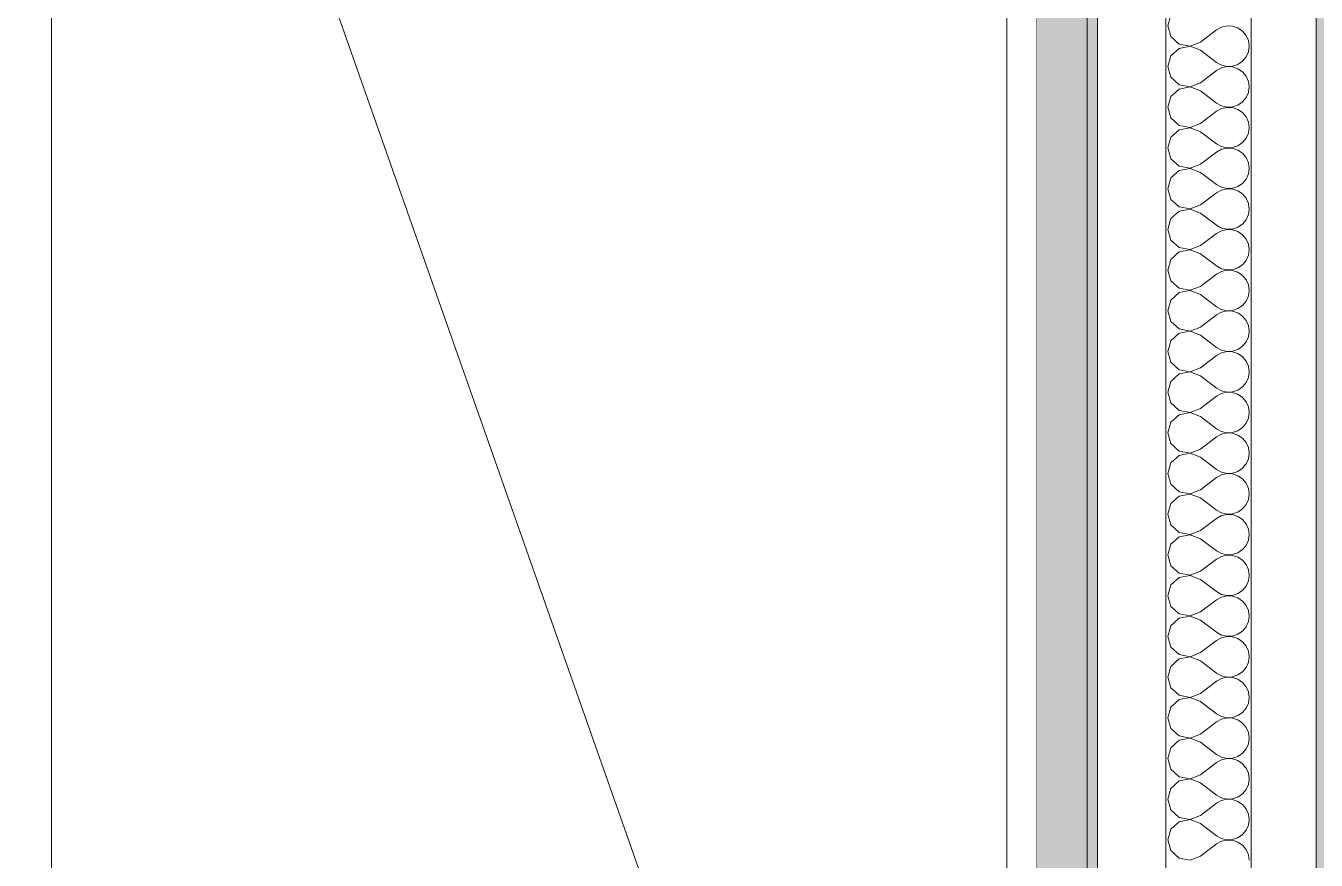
# Model space of a CAD drawing. Header units: millimetres. Extents: x -48147 to 1417267, y -496296 to 18123.
# Drawn here: x 1366227.1 to 1366638.7, y -477746.8 to -477480.6 of the extents above; entities that cross this region are included whole.
import ezdxf

# ---------------------------------------------------------------- set-up
doc = ezdxf.new("R2010")
doc.units = ezdxf.units.MM
doc.header["$MEASUREMENT"] = 0
doc.linetypes.add('Wipeout_Contour', pattern=[1000, 0, -1000])
doc.layers.add('New_A-25-M_Wall_Int', color=7, linetype='Continuous')
doc.layers.add('New_ArchiCAD Doors', color=7, linetype='Continuous')
doc.layers.add('New_A-25-M_Wall_Int_Pen_No__1', color=7, linetype='Continuous', lineweight=13)
doc.layers.add('New_ArchiCAD Doors_Pen_No__3', color=7, linetype='Continuous', lineweight=18)
doc.layers.add('New_A-25-M_Wall_Int_Pen_No__107', color=7, linetype='Continuous', lineweight=15, true_color=0xa6a6a6)
doc.layers.add('New_ArchiCAD Doors_Pen_No__63', color=7, linetype='Continuous', lineweight=20, true_color=0x606060)

# ---------------------------------------------------------------- blocks, each defined once
blk = doc.blocks.new('*X65', base_point=(1376122.47, -491272.82))
at = {"layer": 'New_A-25-M_Wall_Int_Pen_No__107', "linetype": 'Continuous'}
for p, q in [((1366592.32, -477477.25), (1366591.35, -477480.66)), ((1366591.35, -477480.66), (1366592.32, -477484.07)), ((1366592.32, -477484.07), (1366594.94, -477486.46)), ((1366601.74, -477485.85), (1366606.93, -477481.96)), ((1366608.5, -477481.09), (1366606.93, -477481.96)), ((1366610.24, -477480.69), (1366608.5, -477481.09)), ((1366612.03, -477480.77), (1366610.24, -477480.69)), ((1366613.73, -477481.34), (1366612.03, -477480.77)), ((1366615.2, -477482.36), (1366613.73, -477481.34)), ((1366616.35, -477483.74), (1366615.2, -477482.36)), ((1366617.07, -477485.38), (1366616.35, -477483.74)), ((1366594.94, -477487.83), (1366592.32, -477490.23)), ((1366594.94, -477486.46), (1366598.43, -477487.12)), ((1366598.43, -477487.18), (1366594.94, -477487.83)), ((1366598.43, -477487.12), (1366601.74, -477485.85)), ((1366601.74, -477488.45), (1366598.43, -477487.18)), ((1366601.74, -477488.45), (1366606.93, -477492.34)), ((1366617.32, -477487.15), (1366617.07, -477485.38)), ((1366617.07, -477488.92), (1366617.32, -477487.15)), ((1366592.32, -477490.23), (1366591.35, -477493.64)), ((1366606.93, -477492.34), (1366608.5, -477493.21)), ((1366613.73, -477492.96), (1366615.2, -477491.94)), ((1366615.2, -477491.94), (1366616.35, -477490.56)), ((1366616.35, -477490.56), (1366617.07, -477488.92)), ((1366591.35, -477493.64), (1366592.32, -477497.05)), ((1366601.74, -477498.83), (1366606.93, -477494.94)), ((1366608.5, -477494.07), (1366606.93, -477494.94)), ((1366608.5, -477493.21), (1366610.24, -477493.61)), ((1366610.24, -477493.67), (1366608.5, -477494.07)), ((1366610.24, -477493.61), (1366612.03, -477493.53)), ((1366612.03, -477493.75), (1366610.24, -477493.67)), ((1366612.03, -477493.53), (1366613.73, -477492.96)), ((1366613.73, -477494.33), (1366612.03, -477493.75)), ((1366615.2, -477495.34), (1366613.73, -477494.33)), ((1366616.35, -477496.72), (1366615.2, -477495.34)), ((1366617.07, -477498.36), (1366616.35, -477496.72)), ((1366592.32, -477497.05), (1366594.94, -477499.45)), ((1366594.94, -477500.82), (1366592.32, -477503.21)), ((1366594.94, -477499.45), (1366598.43, -477500.11)), ((1366598.43, -477500.16), (1366594.94, -477500.82)), ((1366598.43, -477500.11), (1366601.74, -477498.83)), ((1366601.74, -477501.43), (1366598.43, -477500.16)), ((1366617.32, -477500.13), (1366617.07, -477498.36)), ((1366617.07, -477501.9), (1366617.32, -477500.13)), ((1366592.32, -477503.21), (1366591.35, -477506.62)), ((1366601.74, -477501.43), (1366606.93, -477505.32)), ((1366613.73, -477505.94), (1366615.2, -477504.92)), ((1366615.2, -477504.92), (1366616.35, -477503.54)), ((1366616.35, -477503.54), (1366617.07, -477501.9)), ((1366591.35, -477506.62), (1366592.32, -477510.03)), ((1366601.74, -477511.81), (1366606.93, -477507.92)), ((1366606.93, -477505.32), (1366608.5, -477506.19)), ((1366608.5, -477507.05), (1366606.93, -477507.92)), ((1366608.5, -477506.19), (1366610.24, -477506.6)), ((1366610.24, -477506.65), (1366608.5, -477507.05)), ((1366610.24, -477506.6), (1366612.03, -477506.51)), ((1366612.03, -477506.74), (1366610.24, -477506.65)), ((1366612.03, -477506.51), (1366613.73, -477505.94)), ((1366613.73, -477507.31), (1366612.03, -477506.74)), ((1366615.2, -477508.32), (1366613.73, -477507.31)), ((1366616.35, -477509.7), (1366615.2, -477508.32)), ((1366592.32, -477510.03), (1366594.94, -477512.43)), ((1366594.94, -477512.43), (1366598.43, -477513.09)), ((1366598.43, -477513.14), (1366594.94, -477513.8)), ((1366598.43, -477513.09), (1366601.74, -477511.81)), ((1366601.74, -477514.41), (1366598.43, -477513.14)), ((1366617.07, -477511.34), (1366616.35, -477509.7)), ((1366617.32, -477513.11), (1366617.07, -477511.34)), ((1366617.07, -477514.89), (1366617.32, -477513.11)), ((1366592.32, -477516.19), (1366591.35, -477519.6)), ((1366594.94, -477513.8), (1366592.32, -477516.19)), ((1366601.74, -477514.41), (1366606.93, -477518.31)), ((1366615.2, -477517.9), (1366616.35, -477516.53)), ((1366616.35, -477516.53), (1366617.07, -477514.89)), ((1366591.35, -477519.6), (1366592.32, -477523.02)), ((1366601.74, -477524.8), (1366606.93, -477520.9)), ((1366606.93, -477518.31), (1366608.5, -477519.17)), ((1366608.5, -477520.04), (1366606.93, -477520.9)), ((1366608.5, -477519.17), (1366610.24, -477519.58)), ((1366610.24, -477519.63), (1366608.5, -477520.04)), ((1366610.24, -477519.58), (1366612.03, -477519.49)), ((1366612.03, -477519.72), (1366610.24, -477519.63)), ((1366612.03, -477519.49), (1366613.73, -477518.92)), ((1366613.73, -477520.29), (1366612.03, -477519.72)), ((1366613.73, -477518.92), (1366615.2, -477517.9)), ((1366615.2, -477521.3), (1366613.73, -477520.29)), ((1366616.35, -477522.68), (1366615.2, -477521.3)), ((1366592.32, -477523.02), (1366594.94, -477525.41)), ((1366594.94, -477525.41), (1366598.43, -477526.07)), ((1366598.43, -477526.07), (1366601.74, -477524.8)), ((1366617.07, -477524.32), (1366616.35, -477522.68)), ((1366617.32, -477526.09), (1366617.07, -477524.32)), ((1366592.32, -477529.17), (1366591.35, -477532.59)), ((1366594.94, -477526.78), (1366592.32, -477529.17)), ((1366598.43, -477526.12), (1366594.94, -477526.78)), ((1366601.74, -477527.39), (1366598.43, -477526.12)), ((1366601.74, -477527.39), (1366606.93, -477531.29)), ((1366615.2, -477530.89), (1366616.35, -477529.51)), ((1366616.35, -477529.51), (1366617.07, -477527.87)), ((1366617.07, -477527.87), (1366617.32, -477526.09)), ((1366591.35, -477532.59), (1366592.32, -477536)), ((1366606.93, -477531.29), (1366608.5, -477532.15)), ((1366608.5, -477533.02), (1366606.93, -477533.88)), ((1366608.5, -477532.15), (1366610.24, -477532.56)), ((1366610.24, -477532.61), (1366608.5, -477533.02)), ((1366610.24, -477532.56), (1366612.03, -477532.47)), ((1366612.03, -477532.7), (1366610.24, -477532.61)), ((1366612.03, -477532.47), (1366613.73, -477531.9)), ((1366613.73, -477533.27), (1366612.03, -477532.7)), ((1366613.73, -477531.9), (1366615.2, -477530.89)), ((1366615.2, -477534.28), (1366613.73, -477533.27)), ((1366592.32, -477536), (1366594.94, -477538.39)), ((1366598.43, -477539.05), (1366601.74, -477537.78)), ((1366601.74, -477537.78), (1366606.93, -477533.88)), ((1366616.35, -477535.66), (1366615.2, -477534.28)), ((1366617.07, -477537.3), (1366616.35, -477535.66)), ((1366617.32, -477539.08), (1366617.07, -477537.3)), ((1366594.94, -477539.76), (1366592.32, -477542.15)), ((1366594.94, -477538.39), (1366598.43, -477539.05)), ((1366598.43, -477539.1), (1366594.94, -477539.76)), ((1366601.74, -477540.37), (1366598.43, -477539.1)), ((1366601.74, -477540.37), (1366606.93, -477544.27)), ((1366616.35, -477542.49), (1366617.07, -477540.85)), ((1366617.07, -477540.85), (1366617.32, -477539.08)), ((1366592.32, -477542.15), (1366591.35, -477545.57)), ((1366591.35, -477545.57), (1366592.32, -477548.98)), ((1366606.93, -477544.27), (1366608.5, -477545.14)), ((1366608.5, -477546), (1366606.93, -477546.86)), ((1366608.5, -477545.14), (1366610.24, -477545.54)), ((1366610.24, -477545.59), (1366608.5, -477546)), ((1366610.24, -477545.54), (1366612.03, -477545.45)), ((1366612.03, -477545.68), (1366610.24, -477545.59)), ((1366612.03, -477545.45), (1366613.73, -477544.88)), ((1366613.73, -477546.25), (1366612.03, -477545.68)), ((1366613.73, -477544.88), (1366615.2, -477543.87)), ((1366615.2, -477543.87), (1366616.35, -477542.49)), ((1366592.32, -477548.98), (1366594.94, -477551.37)), ((1366601.74, -477550.76), (1366606.93, -477546.86)), ((1366615.2, -477547.27), (1366613.73, -477546.25)), ((1366616.35, -477548.64), (1366615.2, -477547.27)), ((1366617.07, -477550.28), (1366616.35, -477548.64)), ((1366617.32, -477552.06), (1366617.07, -477550.28)), ((1366594.94, -477552.74), (1366592.32, -477555.14)), ((1366594.94, -477551.37), (1366598.43, -477552.03)), ((1366598.43, -477552.08), (1366594.94, -477552.74)), ((1366598.43, -477552.03), (1366601.74, -477550.76)), ((1366601.74, -477553.36), (1366598.43, -477552.08)), ((1366601.74, -477553.36), (1366606.93, -477557.25)), ((1366616.35, -477555.47), (1366617.07, -477553.83)), ((1366617.07, -477553.83), (1366617.32, -477552.06)), ((1366592.32, -477555.14), (1366591.35, -477558.55)), ((1366591.35, -477558.55), (1366592.32, -477561.96)), ((1366606.93, -477557.25), (1366608.5, -477558.12)), ((1366608.5, -477558.12), (1366610.24, -477558.52)), ((1366610.24, -477558.52), (1366612.03, -477558.44)), ((1366612.03, -477558.44), (1366613.73, -477557.86)), ((1366613.73, -477557.86), (1366615.2, -477556.85)), ((1366615.2, -477556.85), (1366616.35, -477555.47)), ((1366592.32, -477561.96), (1366594.94, -477564.35)), ((1366601.74, -477563.74), (1366606.93, -477559.85)), ((1366608.5, -477558.98), (1366606.93, -477559.85)), ((1366610.24, -477558.57), (1366608.5, -477558.98)), ((1366612.03, -477558.66), (1366610.24, -477558.57)), ((1366613.73, -477559.23), (1366612.03, -477558.66)), ((1366615.2, -477560.25), (1366613.73, -477559.23)), ((1366616.35, -477561.63), (1366615.2, -477560.25)), ((1366617.07, -477563.27), (1366616.35, -477561.63)), ((1366594.94, -477565.72), (1366592.32, -477568.12)), ((1366594.94, -477564.35), (1366598.43, -477565.01)), ((1366598.43, -477565.07), (1366594.94, -477565.72)), ((1366598.43, -477565.01), (1366601.74, -477563.74)), ((1366601.74, -477566.34), (1366598.43, -477565.07)), ((1366601.74, -477566.34), (1366606.93, -477570.23)), ((1366617.32, -477565.04), (1366617.07, -477563.27)), ((1366617.07, -477566.81), (1366617.32, -477565.04)), ((1366592.32, -477568.12), (1366591.35, -477571.53)), ((1366606.93, -477570.23), (1366608.5, -477571.1)), ((1366612.03, -477571.42), (1366613.73, -477570.84)), ((1366613.73, -477570.84), (1366615.2, -477569.83)), ((1366615.2, -477569.83), (1366616.35, -477568.45)), ((1366616.35, -477568.45), (1366617.07, -477566.81)), ((1366591.35, -477571.53), (1366592.32, -477574.94)), ((1366592.32, -477574.94), (1366594.94, -477577.34)), ((1366601.74, -477576.72), (1366606.93, -477572.83)), ((1366608.5, -477571.96), (1366606.93, -477572.83)), ((1366608.5, -477571.1), (1366610.24, -477571.5)), ((1366610.24, -477571.56), (1366608.5, -477571.96)), ((1366610.24, -477571.5), (1366612.03, -477571.42)), ((1366612.03, -477571.64), (1366610.24, -477571.56)), ((1366613.73, -477572.21), (1366612.03, -477571.64)), ((1366615.2, -477573.23), (1366613.73, -477572.21)), ((1366616.35, -477574.61), (1366615.2, -477573.23)), ((1366617.07, -477576.25), (1366616.35, -477574.61)), ((1366594.94, -477578.71), (1366592.32, -477581.1)), ((1366594.94, -477577.34), (1366598.43, -477577.99)), ((1366598.43, -477578.05), (1366594.94, -477578.71)), ((1366598.43, -477577.99), (1366601.74, -477576.72)), ((1366601.74, -477579.32), (1366598.43, -477578.05)), ((1366617.32, -477578.02), (1366617.07, -477576.25)), ((1366617.07, -477579.79), (1366617.32, -477578.02)), ((1366592.32, -477581.1), (1366591.35, -477584.51)), ((1366601.74, -477579.32), (1366606.93, -477583.21)), ((1366606.93, -477583.21), (1366608.5, -477584.08)), ((1366613.73, -477583.83), (1366615.2, -477582.81)), ((1366615.2, -477582.81), (1366616.35, -477581.43)), ((1366616.35, -477581.43), (1366617.07, -477579.79)), ((1366591.35, -477584.51), (1366592.32, -477587.92)), ((1366601.74, -477589.7), (1366606.93, -477585.81)), ((1366608.5, -477584.94), (1366606.93, -477585.81)), ((1366608.5, -477584.08), (1366610.24, -477584.48)), ((1366610.24, -477584.54), (1366608.5, -477584.94)), ((1366610.24, -477584.48), (1366612.03, -477584.4)), ((1366612.03, -477584.62), (1366610.24, -477584.54)), ((1366612.03, -477584.4), (1366613.73, -477583.83)), ((1366613.73, -477585.2), (1366612.03, -477584.62)), ((1366615.2, -477586.21), (1366613.73, -477585.2)), ((1366616.35, -477587.59), (1366615.2, -477586.21)), ((1366592.32, -477587.92), (1366594.94, -477590.32)), ((1366594.94, -477590.32), (1366598.43, -477590.98)), ((1366598.43, -477591.03), (1366594.94, -477591.69)), ((1366598.43, -477590.98), (1366601.74, -477589.7)), ((1366601.74, -477592.3), (1366598.43, -477591.03)), ((1366617.07, -477589.23), (1366616.35, -477587.59)), ((1366617.32, -477591), (1366617.07, -477589.23)), ((1366617.07, -477592.78), (1366617.32, -477591)), ((1366592.32, -477594.08), (1366591.35, -477597.49)), ((1366594.94, -477591.69), (1366592.32, -477594.08)), ((1366601.74, -477592.3), (1366606.93, -477596.19)), ((1366615.2, -477595.79), (1366616.35, -477594.41)), ((1366616.35, -477594.41), (1366617.07, -477592.78)), ((1366591.35, -477597.49), (1366592.32, -477600.91)), ((1366601.74, -477602.69), (1366606.93, -477598.79)), ((1366606.93, -477596.19), (1366608.5, -477597.06)), ((1366608.5, -477597.92), (1366606.93, -477598.79)), ((1366608.5, -477597.06), (1366610.24, -477597.47)), ((1366610.24, -477597.52), (1366608.5, -477597.92)), ((1366610.24, -477597.47), (1366612.03, -477597.38)), ((1366612.03, -477597.61), (1366610.24, -477597.52)), ((1366612.03, -477597.38), (1366613.73, -477596.81)), ((1366613.73, -477598.18), (1366612.03, -477597.61)), ((1366613.73, -477596.81), (1366615.2, -477595.79)), ((1366615.2, -477599.19), (1366613.73, -477598.18)), ((1366616.35, -477600.57), (1366615.2, -477599.19)), ((1366592.32, -477600.91), (1366594.94, -477603.3)), ((1366594.94, -477603.3), (1366598.43, -477603.96)), ((1366598.43, -477603.96), (1366601.74, -477602.69)), ((1366617.07, -477602.21), (1366616.35, -477600.57)), ((1366617.32, -477603.98), (1366617.07, -477602.21)), ((1366592.32, -477607.06), (1366591.35, -477610.47)), ((1366594.94, -477604.67), (1366592.32, -477607.06)), ((1366598.43, -477604.01), (1366594.94, -477604.67)), ((1366601.74, -477605.28), (1366598.43, -477604.01)), ((1366601.74, -477605.28), (1366606.93, -477609.18)), ((1366615.2, -477608.77), (1366616.35, -477607.4)), ((1366616.35, -477607.4), (1366617.07, -477605.76)), ((1366617.07, -477605.76), (1366617.32, -477603.98)), ((1366591.35, -477610.47), (1366592.32, -477613.89)), ((1366601.74, -477615.67), (1366606.93, -477611.77)), ((1366606.93, -477609.18), (1366608.5, -477610.04)), ((1366608.5, -477610.91), (1366606.93, -477611.77)), ((1366608.5, -477610.04), (1366610.24, -477610.45)), ((1366610.24, -477610.5), (1366608.5, -477610.91)), ((1366610.24, -477610.45), (1366612.03, -477610.36)), ((1366612.03, -477610.59), (1366610.24, -477610.5)), ((1366612.03, -477610.36), (1366613.73, -477609.79)), ((1366613.73, -477611.16), (1366612.03, -477610.59)), ((1366613.73, -477609.79), (1366615.2, -477608.77)), ((1366615.2, -477612.17), (1366613.73, -477611.16)), ((1366592.32, -477613.89), (1366594.94, -477616.28)), ((1366598.43, -477616.94), (1366601.74, -477615.67)), ((1366616.35, -477613.55), (1366615.2, -477612.17)), ((1366617.07, -477615.19), (1366616.35, -477613.55)), ((1366617.32, -477616.97), (1366617.07, -477615.19)), ((1366592.32, -477620.04), (1366591.35, -477623.46)), ((1366594.94, -477617.65), (1366592.32, -477620.04)), ((1366594.94, -477616.28), (1366598.43, -477616.94)), ((1366598.43, -477616.99), (1366594.94, -477617.65)), ((1366601.74, -477618.26), (1366598.43, -477616.99)), ((1366601.74, -477618.26), (1366606.93, -477622.16)), ((1366616.35, -477620.38), (1366617.07, -477618.74)), ((1366617.07, -477618.74), (1366617.32, -477616.97)), ((1366591.35, -477623.46), (1366592.32, -477626.87)), ((1366606.93, -477622.16), (1366608.5, -477623.02)), ((1366608.5, -477623.89), (1366606.93, -477624.75)), ((1366608.5, -477623.02), (1366610.24, -477623.43)), ((1366610.24, -477623.48), (1366608.5, -477623.89)), ((1366610.24, -477623.43), (1366612.03, -477623.34)), ((1366612.03, -477623.57), (1366610.24, -477623.48)), ((1366612.03, -477623.34), (1366613.73, -477622.77)), ((1366613.73, -477624.14), (1366612.03, -477623.57)), ((1366613.73, -477622.77), (1366615.2, -477621.76)), ((1366615.2, -477625.16), (1366613.73, -477624.14)), ((1366615.2, -477621.76), (1366616.35, -477620.38)), ((1366592.32, -477626.87), (1366594.94, -477629.26)), ((1366601.74, -477628.65), (1366606.93, -477624.75)), ((1366616.35, -477626.53), (1366615.2, -477625.16)), ((1366617.07, -477628.17), (1366616.35, -477626.53)), ((1366617.32, -477629.95), (1366617.07, -477628.17)), ((1366594.94, -477630.63), (1366592.32, -477633.02)), ((1366594.94, -477629.26), (1366598.43, -477629.92)), ((1366598.43, -477629.97), (1366594.94, -477630.63)), ((1366598.43, -477629.92), (1366601.74, -477628.65)), ((1366601.74, -477631.24), (1366598.43, -477629.97)), ((1366601.74, -477631.24), (1366606.93, -477635.14)), ((1366616.35, -477633.36), (1366617.07, -477631.72)), ((1366617.07, -477631.72), (1366617.32, -477629.95)), ((1366592.32, -477633.02), (1366591.35, -477636.44)), ((1366591.35, -477636.44), (1366592.32, -477639.85)), ((1366606.93, -477635.14), (1366608.5, -477636.01)), ((1366608.5, -477636.01), (1366610.24, -477636.41)), ((1366610.24, -477636.46), (1366608.5, -477636.87)), ((1366610.24, -477636.41), (1366612.03, -477636.32)), ((1366612.03, -477636.55), (1366610.24, -477636.46)), ((1366612.03, -477636.32), (1366613.73, -477635.75)), ((1366613.73, -477637.12), (1366612.03, -477636.55)), ((1366613.73, -477635.75), (1366615.2, -477634.74)), ((1366615.2, -477634.74), (1366616.35, -477633.36)), ((1366592.32, -477639.85), (1366594.94, -477642.24)), ((1366601.74, -477641.63), (1366606.93, -477637.74)), ((1366608.5, -477636.87), (1366606.93, -477637.74)), ((1366615.2, -477638.14), (1366613.73, -477637.12)), ((1366616.35, -477639.52), (1366615.2, -477638.14)), ((1366617.07, -477641.15), (1366616.35, -477639.52)), ((1366594.94, -477643.61), (1366592.32, -477646.01)), ((1366594.94, -477642.24), (1366598.43, -477642.9)), ((1366598.43, -477642.95), (1366594.94, -477643.61)), ((1366598.43, -477642.9), (1366601.74, -477641.63)), ((1366601.74, -477644.23), (1366598.43, -477642.95)), ((1366601.74, -477644.23), (1366606.93, -477648.12)), ((1366616.35, -477646.34), (1366617.07, -477644.7)), ((1366617.32, -477642.93), (1366617.07, -477641.15)), ((1366617.07, -477644.7), (1366617.32, -477642.93)), ((1366592.32, -477646.01), (1366591.35, -477649.42)), ((1366606.93, -477648.12), (1366608.5, -477648.99)), ((1366608.5, -477648.99), (1366610.24, -477649.39)), ((1366612.03, -477649.31), (1366613.73, -477648.73)), ((1366613.73, -477648.73), (1366615.2, -477647.72)), ((1366615.2, -477647.72), (1366616.35, -477646.34)), ((1366591.35, -477649.42), (1366592.32, -477652.83)), ((1366592.32, -477652.83), (1366594.94, -477655.22)), ((1366601.74, -477654.61), (1366606.93, -477650.72)), ((1366608.5, -477649.85), (1366606.93, -477650.72)), ((1366610.24, -477649.45), (1366608.5, -477649.85)), ((1366610.24, -477649.39), (1366612.03, -477649.31)), ((1366612.03, -477649.53), (1366610.24, -477649.45)), ((1366613.73, -477650.1), (1366612.03, -477649.53)), ((1366615.2, -477651.12), (1366613.73, -477650.1)), ((1366616.35, -477652.5), (1366615.2, -477651.12)), ((1366617.07, -477654.14), (1366616.35, -477652.5)), ((1366594.94, -477656.59), (1366592.32, -477658.99)), ((1366594.94, -477655.22), (1366598.43, -477655.88)), ((1366598.43, -477655.94), (1366594.94, -477656.59)), ((1366598.43, -477655.88), (1366601.74, -477654.61)), ((1366601.74, -477657.21), (1366598.43, -477655.94)), ((1366601.74, -477657.21), (1366606.93, -477661.1)), ((1366617.32, -477655.91), (1366617.07, -477654.14)), ((1366617.07, -477657.68), (1366617.32, -477655.91)), ((1366592.32, -477658.99), (1366591.35, -477662.4)), ((1366606.93, -477661.1), (1366608.5, -477661.97)), ((1366613.73, -477661.72), (1366615.2, -477660.7)), ((1366615.2, -477660.7), (1366616.35, -477659.32)), ((1366616.35, -477659.32), (1366617.07, -477657.68)), ((1366591.35, -477662.4), (1366592.32, -477665.81)), ((1366601.74, -477667.59), (1366606.93, -477663.7)), ((1366608.5, -477662.83), (1366606.93, -477663.7)), ((1366608.5, -477661.97), (1366610.24, -477662.37)), ((1366610.24, -477662.43), (1366608.5, -477662.83)), ((1366610.24, -477662.37), (1366612.03, -477662.29)), ((1366612.03, -477662.51), (1366610.24, -477662.43)), ((1366612.03, -477662.29), (1366613.73, -477661.72)), ((1366613.73, -477663.09), (1366612.03, -477662.51)), ((1366615.2, -477664.1), (1366613.73, -477663.09)), ((1366616.35, -477665.48), (1366615.2, -477664.1)), ((1366617.07, -477667.12), (1366616.35, -477665.48)), ((1366592.32, -477665.81), (1366594.94, -477668.21)), ((1366594.94, -477669.58), (1366592.32, -477671.97)), ((1366594.94, -477668.21), (1366598.43, -477668.86)), ((1366598.43, -477668.92), (1366594.94, -477669.58)), ((1366598.43, -477668.86), (1366601.74, -477667.59)), ((1366601.74, -477670.19), (1366598.43, -477668.92)), ((1366617.32, -477668.89), (1366617.07, -477667.12)), ((1366617.07, -477670.66), (1366617.32, -477668.89)), ((1366592.32, -477671.97), (1366591.35, -477675.38)), ((1366601.74, -477670.19), (1366606.93, -477674.08)), ((1366613.73, -477674.7), (1366615.2, -477673.68)), ((1366615.2, -477673.68), (1366616.35, -477672.3)), ((1366616.35, -477672.3), (1366617.07, -477670.66)), ((1366591.35, -477675.38), (1366592.32, -477678.79)), ((1366601.74, -477680.57), (1366606.93, -477676.68)), ((1366606.93, -477674.08), (1366608.5, -477674.95)), ((1366608.5, -477675.81), (1366606.93, -477676.68)), ((1366608.5, -477674.95), (1366610.24, -477675.36)), ((1366610.24, -477675.41), (1366608.5, -477675.81)), ((1366610.24, -477675.36), (1366612.03, -477675.27)), ((1366612.03, -477675.49), (1366610.24, -477675.41)), ((1366612.03, -477675.27), (1366613.73, -477674.7)), ((1366613.73, -477676.07), (1366612.03, -477675.49)), ((1366615.2, -477677.08), (1366613.73, -477676.07)), ((1366616.35, -477678.46), (1366615.2, -477677.08)), ((1366592.32, -477678.79), (1366594.94, -477681.19)), ((1366594.94, -477681.19), (1366598.43, -477681.85)), ((1366598.43, -477681.9), (1366594.94, -477682.56)), ((1366598.43, -477681.85), (1366601.74, -477680.57)), ((1366601.74, -477683.17), (1366598.43, -477681.9)), ((1366617.07, -477680.1), (1366616.35, -477678.46)), ((1366617.32, -477681.87), (1366617.07, -477680.1)), ((1366617.07, -477683.65), (1366617.32, -477681.87)), ((1366592.32, -477684.95), (1366591.35, -477688.36)), ((1366594.94, -477682.56), (1366592.32, -477684.95)), ((1366601.74, -477683.17), (1366606.93, -477687.07)), ((1366615.2, -477686.66), (1366616.35, -477685.29)), ((1366616.35, -477685.29), (1366617.07, -477683.65)), ((1366591.35, -477688.36), (1366592.32, -477691.78)), ((1366601.74, -477693.56), (1366606.93, -477689.66)), ((1366606.93, -477687.07), (1366608.5, -477687.93)), ((1366608.5, -477688.79), (1366606.93, -477689.66)), ((1366608.5, -477687.93), (1366610.24, -477688.34)), ((1366610.24, -477688.39), (1366608.5, -477688.79)), ((1366610.24, -477688.34), (1366612.03, -477688.25)), ((1366612.03, -477688.48), (1366610.24, -477688.39)), ((1366612.03, -477688.25), (1366613.73, -477687.68)), ((1366613.73, -477689.05), (1366612.03, -477688.48)), ((1366613.73, -477687.68), (1366615.2, -477686.66)), ((1366615.2, -477690.06), (1366613.73, -477689.05)), ((1366616.35, -477691.44), (1366615.2, -477690.06)), ((1366592.32, -477691.78), (1366594.94, -477694.17)), ((1366594.94, -477694.17), (1366598.43, -477694.83)), ((1366598.43, -477694.83), (1366601.74, -477693.56)), ((1366617.07, -477693.08), (1366616.35, -477691.44)), ((1366617.32, -477694.85), (1366617.07, -477693.08)), ((1366592.32, -477697.93), (1366591.35, -477701.34)), ((1366594.94, -477695.54), (1366592.32, -477697.93)), ((1366598.43, -477694.88), (1366594.94, -477695.54)), ((1366601.74, -477696.15), (1366598.43, -477694.88)), ((1366601.74, -477696.15), (1366606.93, -477700.05)), ((1366615.2, -477699.65), (1366616.35, -477698.27)), ((1366616.35, -477698.27), (1366617.07, -477696.63)), ((1366617.07, -477696.63), (1366617.32, -477694.85)), ((1366591.35, -477701.34), (1366592.32, -477704.76)), ((1366606.93, -477700.05), (1366608.5, -477700.91)), ((1366608.5, -477701.78), (1366606.93, -477702.64)), ((1366608.5, -477700.91), (1366610.24, -477701.32)), ((1366610.24, -477701.37), (1366608.5, -477701.78)), ((1366610.24, -477701.32), (1366612.03, -477701.23)), ((1366612.03, -477701.46), (1366610.24, -477701.37)), ((1366612.03, -477701.23), (1366613.73, -477700.66)), ((1366613.73, -477702.03), (1366612.03, -477701.46)), ((1366613.73, -477700.66), (1366615.2, -477699.65)), ((1366615.2, -477703.04), (1366613.73, -477702.03)), ((1366592.32, -477704.76), (1366594.94, -477707.15)), ((1366598.43, -477707.81), (1366601.74, -477706.54)), ((1366601.74, -477706.54), (1366606.93, -477702.64)), ((1366616.35, -477704.42), (1366615.2, -477703.04)), ((1366617.07, -477706.06), (1366616.35, -477704.42)), ((1366617.32, -477707.84), (1366617.07, -477706.06)), ((1366594.94, -477708.52), (1366592.32, -477710.91)), ((1366594.94, -477707.15), (1366598.43, -477707.81)), ((1366598.43, -477707.86), (1366594.94, -477708.52)), ((1366601.74, -477709.13), (1366598.43, -477707.86)), ((1366601.74, -477709.13), (1366606.93, -477713.03)), ((1366616.35, -477711.25), (1366617.07, -477709.61)), ((1366617.07, -477709.61), (1366617.32, -477707.84)), ((1366592.32, -477710.91), (1366591.35, -477714.33)), ((1366591.35, -477714.33), (1366592.32, -477717.74)), ((1366606.93, -477713.03), (1366608.5, -477713.89)), ((1366608.5, -477714.76), (1366606.93, -477715.62)), ((1366608.5, -477713.89), (1366610.24, -477714.3)), ((1366610.24, -477714.35), (1366608.5, -477714.76)), ((1366610.24, -477714.3), (1366612.03, -477714.21)), ((1366612.03, -477714.44), (1366610.24, -477714.35)), ((1366612.03, -477714.21), (1366613.73, -477713.64)), ((1366613.73, -477715.01), (1366612.03, -477714.44)), ((1366613.73, -477713.64), (1366615.2, -477712.63)), ((1366615.2, -477712.63), (1366616.35, -477711.25)), ((1366592.32, -477717.74), (1366594.94, -477720.13)), ((1366601.74, -477719.52), (1366606.93, -477715.62)), ((1366615.2, -477716.03), (1366613.73, -477715.01)), ((1366616.35, -477717.4), (1366615.2, -477716.03)), ((1366617.07, -477719.04), (1366616.35, -477717.4)), ((1366617.32, -477720.82), (1366617.07, -477719.04)), ((1366594.94, -477721.5), (1366592.32, -477723.9)), ((1366594.94, -477720.13), (1366598.43, -477720.79)), ((1366598.43, -477720.84), (1366594.94, -477721.5)), ((1366598.43, -477720.79), (1366601.74, -477719.52)), ((1366601.74, -477722.12), (1366598.43, -477720.84)), ((1366601.74, -477722.12), (1366606.93, -477726.01)), ((1366616.35, -477724.23), (1366617.07, -477722.59)), ((1366617.07, -477722.59), (1366617.32, -477720.82)), ((1366592.32, -477723.9), (1366591.35, -477727.31)), ((1366591.35, -477727.31), (1366592.32, -477730.72)), ((1366606.93, -477726.01), (1366608.5, -477726.88)), ((1366608.5, -477726.88), (1366610.24, -477727.28)), ((1366610.24, -477727.28), (1366612.03, -477727.19)), ((1366612.03, -477727.19), (1366613.73, -477726.62)), ((1366613.73, -477726.62), (1366615.2, -477725.61)), ((1366615.2, -477725.61), (1366616.35, -477724.23)), ((1366592.32, -477730.72), (1366594.94, -477733.11)), ((1366601.74, -477732.5), (1366606.93, -477728.61)), ((1366608.5, -477727.74), (1366606.93, -477728.61)), ((1366610.24, -477727.33), (1366608.5, -477727.74)), ((1366612.03, -477727.42), (1366610.24, -477727.33)), ((1366613.73, -477727.99), (1366612.03, -477727.42)), ((1366615.2, -477729.01), (1366613.73, -477727.99)), ((1366616.35, -477730.39), (1366615.2, -477729.01)), ((1366617.07, -477732.03), (1366616.35, -477730.39)), ((1366594.94, -477734.48), (1366592.32, -477736.88)), ((1366594.94, -477733.11), (1366598.43, -477733.77)), ((1366598.43, -477733.82), (1366594.94, -477734.48)), ((1366598.43, -477733.77), (1366601.74, -477732.5)), ((1366601.74, -477735.1), (1366598.43, -477733.82)), ((1366601.74, -477735.1), (1366606.93, -477738.99)), ((1366617.32, -477733.8), (1366617.07, -477732.03)), ((1366617.07, -477735.57), (1366617.32, -477733.8)), ((1366592.32, -477736.88), (1366591.35, -477740.29)), ((1366606.93, -477738.99), (1366608.5, -477739.86)), ((1366612.03, -477740.18), (1366613.73, -477739.6)), ((1366613.73, -477739.6), (1366615.2, -477738.59)), ((1366615.2, -477738.59), (1366616.35, -477737.21)), ((1366616.35, -477737.21), (1366617.07, -477735.57)), ((1366591.35, -477740.29), (1366592.32, -477743.7)), ((1366592.32, -477743.7), (1366594.94, -477746.1)), ((1366601.74, -477745.48), (1366606.93, -477741.59)), ((1366608.5, -477740.72), (1366606.93, -477741.59)), ((1366608.5, -477739.86), (1366610.24, -477740.26)), ((1366610.24, -477740.32), (1366608.5, -477740.72)), ((1366610.24, -477740.26), (1366612.03, -477740.18)), ((1366612.03, -477740.4), (1366610.24, -477740.32)), ((1366613.73, -477740.97), (1366612.03, -477740.4)), ((1366615.2, -477741.99), (1366613.73, -477740.97)), ((1366616.35, -477743.37), (1366615.2, -477741.99)), ((1366617.07, -477745.01), (1366616.35, -477743.37)), ((1366594.94, -477746.1), (1366598.43, -477746.75)), ((1366598.43, -477746.75), (1366601.74, -477745.48)), ((1366617.32, -477746.78), (1366617.07, -477745.01))]:
    blk.add_line(p, q, dxfattribs=at)
blk = doc.blocks.new('Section Elem_42_2', base_point=(1376122.47, -491272.82))
at = {"layer": 'New_A-25-M_Wall_Int_Pen_No__107', "linetype": 'Continuous'}
blk.add_hatch(color=256, dxfattribs=at).paths.add_polyline_path([(1366549.27, -479122.82), (1366565.62, -479122.82), (1366565.62, -475339.25), (1366549.27, -475339.25)])
at = {"layer": 'New_A-25-M_Wall_Int_Pen_No__107', "linetype": 'Continuous', "lineweight": 0, "true_color": 0x535353}
blk.add_hatch(color=251, dxfattribs=at).paths.add_polyline_path([(1366565.62, -479122.82), (1366568.89, -479122.82), (1366568.89, -475339.25), (1366565.62, -475339.25)])
at = {"layer": 'New_A-25-M_Wall_Int_Pen_No__1', "linetype": 'Continuous'}
for p, q in [((1366549.27, -475339.25), (1366549.27, -479122.82)), ((1366565.62, -475339.25), (1366565.62, -479122.82))]:
    blk.add_line(p, q, dxfattribs=at)
at = {"color": 254, "linetype": 'Wipeout_Contour', "lineweight": 0, "ltscale": 5790050.777676596}
blk.add_wipeout([(1366568.89, -479122.82), (1366590.7, -479122.82), (1366590.7, -475339.25), (1366568.89, -475339.25)], dxfattribs=at).dxf.layer = 'New_A-25-M_Wall_Int'
at = {"layer": 'New_A-25-M_Wall_Int_Pen_No__1', "linetype": 'Continuous'}
blk.add_line((1366568.89, -475339.25), (1366568.89, -479122.82), dxfattribs=at)
at = {"color": 254, "linetype": 'Wipeout_Contour', "lineweight": 0, "ltscale": 5790143.430935812}
blk.add_wipeout([(1366590.7, -479122.82), (1366617.96, -479122.82), (1366617.96, -475339.25), (1366590.7, -475339.25)], dxfattribs=at).dxf.layer = 'New_A-25-M_Wall_Int'
at = {"layer": 'New_A-25-M_Wall_Int_Pen_No__1', "linetype": 'Continuous'}
blk.add_line((1366590.7, -475339.25), (1366590.7, -479122.82), dxfattribs=at)
at = {"layer": 'New_A-25-M_Wall_Int'}
blk.add_blockref('*X65', (1376122.47, -491272.82), dxfattribs=at)
at = {"color": 254, "linetype": 'Wipeout_Contour', "lineweight": 0, "ltscale": 5790234.025384374}
blk.add_wipeout([(1366617.96, -479122.82), (1366638.68, -479122.82), (1366638.68, -475339.25), (1366617.96, -475339.25)], dxfattribs=at).dxf.layer = 'New_A-25-M_Wall_Int'
at = {"layer": 'New_A-25-M_Wall_Int_Pen_No__107', "linetype": 'Continuous', "lineweight": 0, "true_color": 0x535353}
blk.add_hatch(color=251, dxfattribs=at).paths.add_polyline_path([(1366638.68, -479122.82), (1366641.95, -479122.82), (1366641.95, -476147.82), (1366641.95, -476122.82), (1366641.95, -475339.25), (1366638.68, -475339.25)])
at = {"layer": 'New_A-25-M_Wall_Int_Pen_No__1', "linetype": 'Continuous'}
for p, q in [((1366617.96, -475339.25), (1366617.96, -479122.82)), ((1366638.68, -475339.25), (1366638.68, -479122.82))]:
    blk.add_line(p, q, dxfattribs=at)
blk = doc.blocks.new('Section Elem_44_2', base_point=(1376122.47, -491272.82))
at = {"color": 254, "linetype": 'Wipeout_Contour', "lineweight": 0, "ltscale": 8681565.631465085}
blk.add_wipeout([(1365122.62, -479122.82), (1366009.15, -479122.82), (1366009.15, -477022.82), (1366549.27, -477022.82), (1366549.27, -476122.82), (1365122.62, -476122.82)], dxfattribs=at).dxf.layer = 'New_A-25-M_Wall_Int'
blk = doc.blocks.new('Section Elem_52_2', base_point=(1376122.47, -491272.82))
at = {"color": 254, "linetype": 'Wipeout_Contour', "lineweight": 0, "ltscale": 7237621.518753483}
blk.add_wipeout([(1366235.26, -477095.82), (1366208.94, -477095.82), (1366208.94, -479056.82), (1366208.94, -479122.82), (1366235.26, -479122.82)], dxfattribs=at).dxf.layer = 'New_ArchiCAD Doors'
at = {"color": 254, "linetype": 'Wipeout_Contour', "lineweight": 0, "ltscale": 5791074.080253361}
blk.add_wipeout([(1366540.01, -479122.82), (1366549.27, -479122.82), (1366549.27, -477095.82), (1366540.01, -477095.82)], dxfattribs=at).dxf.layer = 'New_ArchiCAD Doors'
at = {"color": 254, "linetype": 'Wipeout_Contour', "lineweight": 0, "ltscale": 17370552.87770468}
blk.add_wipeout([(1366235.26, -479122.82), (1366540.01, -479122.82), (1366540.01, -477095.82), (1366235.26, -477095.82), (1366235.26, -477783.82), (1366280.77, -477783.82), (1366281.76, -477784.61), (1366288.84, -477801.18), (1366288.84, -478405.46), (1366281.76, -478422.03), (1366280.77, -478422.82), (1366235.26, -478422.82)], dxfattribs=at).dxf.layer = 'New_ArchiCAD Doors'
at = {"layer": 'New_ArchiCAD Doors_Pen_No__3', "linetype": 'Continuous'}
blk.add_line((1366235.26, -477217.48), (1366540.12, -478083.24), dxfattribs=at)
at = {"layer": 'New_ArchiCAD Doors_Pen_No__63', "linetype": 'Continuous'}
for p, q in [((1366235.26, -477095.82), (1366235.26, -479122.82)), ((1366540.01, -479122.82), (1366540.01, -477095.82))]:
    blk.add_line(p, q, dxfattribs=at)

msp = doc.modelspace()

# ---------------------------------------------------------------- block references
at = {"layer": 'New_A-25-M_Wall_Int'}
msp.add_blockref('Section Elem_42_2', (1376122.47, -491272.82), dxfattribs=at)

# ---------------------------------------------------------------- next in the draw order: block references
msp.add_blockref('Section Elem_44_2', (1376122.47, -491272.82), dxfattribs=at)

# ---------------------------------------------------------------- next in the draw order: block references
at = {"layer": 'New_ArchiCAD Doors'}
msp.add_blockref('Section Elem_52_2', (1376122.47, -491272.82), dxfattribs=at)

doc.saveas('drawing.dxf')
